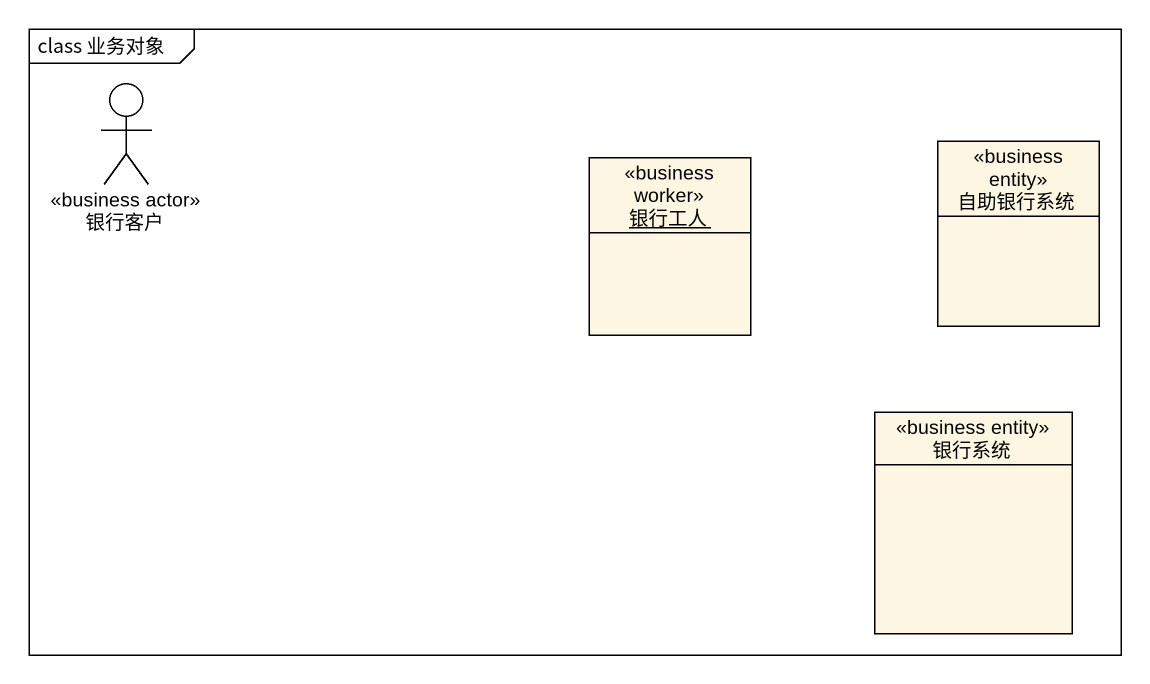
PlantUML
@startuml
mainframe class 业务对象
allowmixing
hide circle
hide empty members
actor 银行客户 <<business actor>>
object 银行工人 <<business worker>>
class 自助银行系统 <<business entity>>
class 银行系统 <<business entity>>
@enduml
